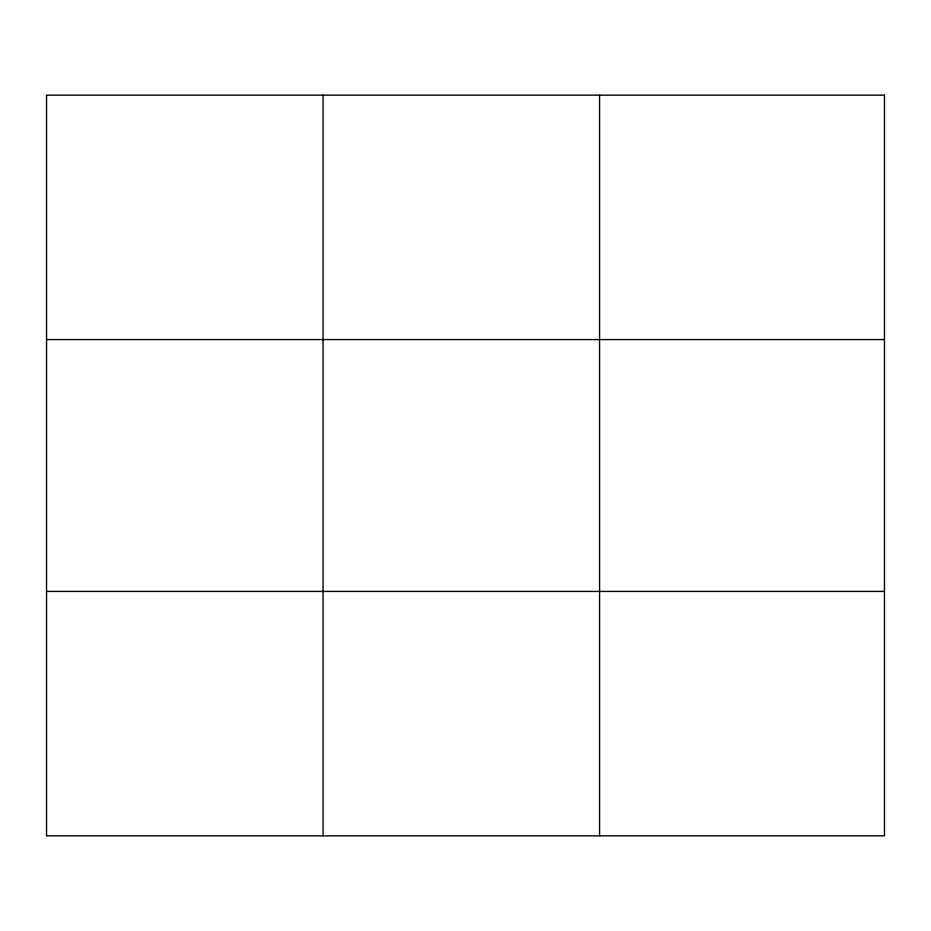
<?xml version="1.0" encoding="UTF-8"?>
<svg xmlns="http://www.w3.org/2000/svg" width="931" height="931" viewBox="0 0 931 931"><rect width="100%" height="100%" fill="white"/><g stroke="black" fill="none" stroke-linecap="round" stroke-linejoin="round"><path stroke-width="1.4" d="M323.057 95.16L323.057 835.84M599.564 95.16L599.564 835.84M46.55 339.582L884.45 339.582M46.55 591.418L884.45 591.418M884.45 95.16L884.45 835.84L46.55 835.84L46.55 95.16L884.45 95.16"/></g></svg>
